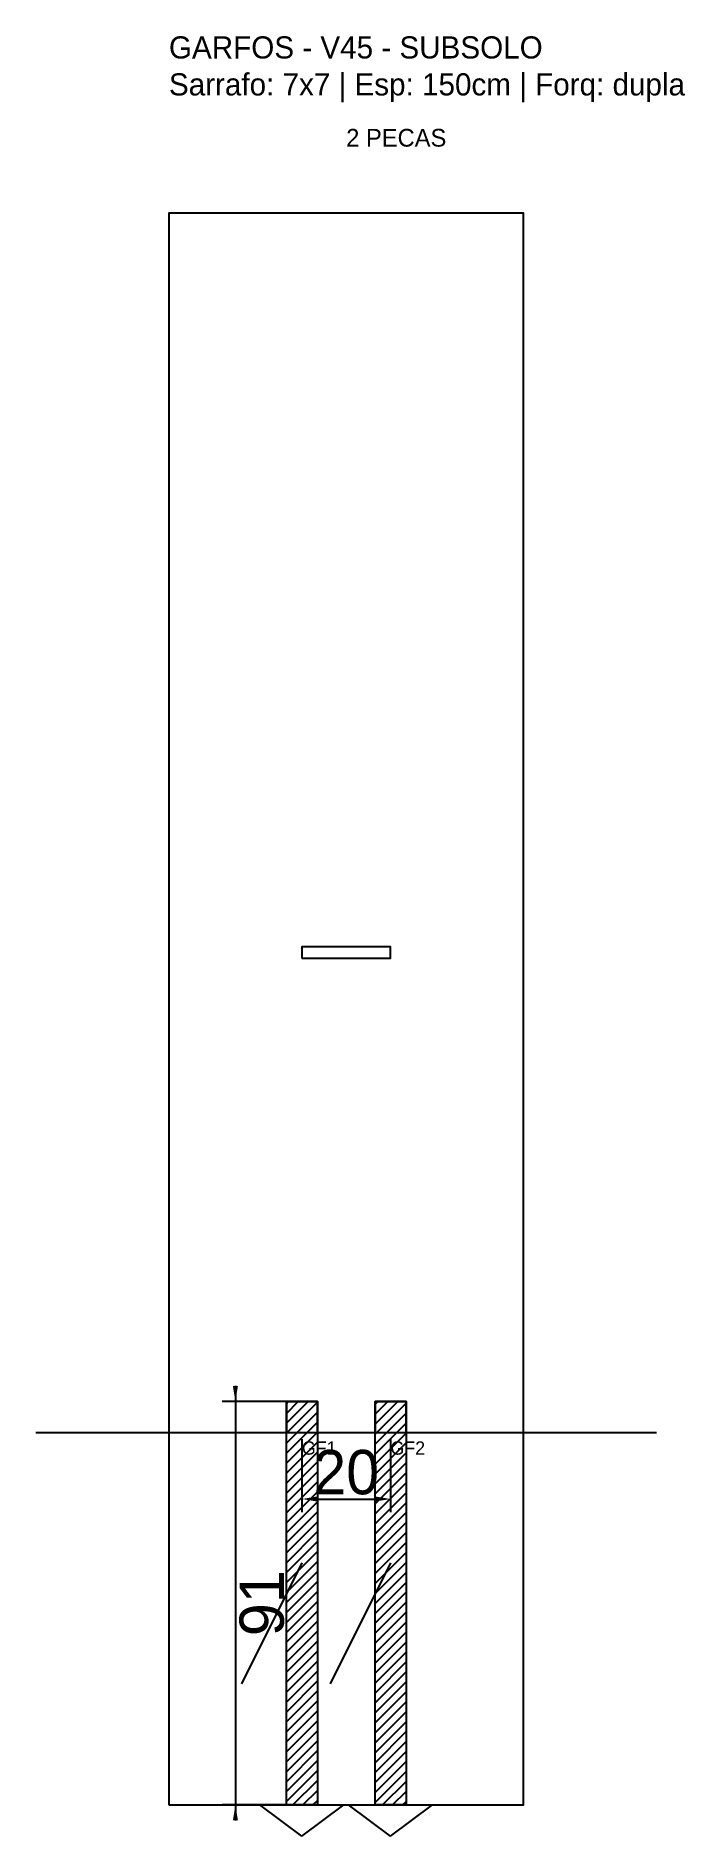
# Model space of a CAD drawing. Header units: metres. Extents: x -30 to 116, y -98 to 308.
import ezdxf

# ---------------------------------------------------------------- set-up
doc = ezdxf.new("R2010")
doc.units = ezdxf.units.M
for name, color, linetype in [('BARRA_ANCORAGEM', 1, 'Continuous'), ('COTA', 241, 'Continuous'), ('GARFOS OK', 3, 'Continuous'), ('NOME DA VIGA', 6, 'Continuous'), ('SARR_7x7', 40, 'Continuous'), ('TIRAS REESCORAMENTO', 252, 'Continuous'), ('VIGAS', 3, 'Continuous')]:
    doc.layers.add(name, color=color, linetype=linetype)
doc.dimstyles.new('EZ DXF', dxfattribs={"dimtxt": 10, "dimasz": 3.5, "dimexe": 3, "dimexo": 1.5, "dimgap": 1, "dimtad": 1, "dimdec": 1, "dimdsep": 46, "dimcen": 2.5, "dimazin": 3, "dimtfac": 1, "dimtmove": 0, "dimatfit": 3})

msp = doc.modelspace()

# ---------------------------------------------------------------- hatches: boundary and pattern name
at = {"layer": 'COTA'}
h = msp.add_hatch(dxfattribs=at)
h.set_pattern_fill('ANSI31', scale=0.5)
h.paths.add_polyline_path([(26.5, 0), (33.5, 0), (33.5, -91), (26.5, -91)])
h = msp.add_hatch(dxfattribs=at)
h.set_pattern_fill('ANSI31', scale=0.5)
h.paths.add_polyline_path([(46.5, 0), (53.5, 0), (53.5, -91), (46.5, -91)])

# ---------------------------------------------------------------- linework, layer by layer
at = {"layer": 'BARRA_ANCORAGEM'}
for p, q in [((30, -36.4), (16.35, -63.7)), ((50, -36.4), (36.35, -63.7))]:
    msp.add_line(p, q, dxfattribs=at)
at = {"layer": 'GARFOS OK', "linetype": 'CONTINUOUS'}
msp.add_line((-30, -7), (110, -7), dxfattribs=at)
at = {"layer": 'GARFOS OK'}
for p, q in [((30, -98), (20.5, -91)), ((20.5, -91), (39.5, -91)), ((30, -98), (39.5, -91)), ((50, -98), (40.5, -91)), ((40.5, -91), (59.5, -91)), ((50, -98), (59.5, -91))]:
    msp.add_line(p, q, dxfattribs=at)
for points in [[(26.5, 0), (33.5, 0), (33.5, -91), (26.5, -91), (26.5, 0)], [(46.5, 0), (53.5, 0), (53.5, -91), (46.5, -91), (46.5, 0)]]:
    msp.add_lwpolyline(points, dxfattribs=at)
at = {"layer": 'SARR_7x7'}
for points in [[(26.5, -7), (33.5, -7), (33.5, 0), (26.5, 0), (26.5, -7)], [(46.5, -7), (53.5, -7), (53.5, 0), (46.5, 0), (46.5, -7)]]:
    msp.add_lwpolyline(points, dxfattribs=at)
at = {"layer": 'TIRAS REESCORAMENTO'}
msp.add_lwpolyline([(30, 100), (50, 100), (50, 102.5), (30, 102.5), (30, 100)], dxfattribs=at)
at = {"layer": 'VIGAS'}
msp.add_lwpolyline([(0, -91), (80, -91), (80, 268), (0, 268), (0, -91)], dxfattribs=at)

# ---------------------------------------------------------------- texts
at = {"layer": 'NOME DA VIGA'}
for s, height, p in [('2 PECAS', 4, (40, 283)), ('GF1', 3, (30, -12)), ('GF2', 3, (50, -12))]:
    msp.add_text(s, height=height, dxfattribs=at).set_placement(p)
at = {"layer": 'NOME DA VIGA', "insert": (0, 293), "char_height": 5, "attachment_point": 7}
msp.add_mtext('GARFOS - V45 - SUBSOLO\\PSarrafo: 7x7 | Esp: 150cm | Forq: dupla', dxfattribs=at)

# ---------------------------------------------------------------- dimensions: what is measured, and where the dimension line sits
at = {"layer": 'COTA'}
msp.add_linear_dim(base=(15, 0), p1=(30, 0), p2=(30, -91), angle=90, dimstyle='EZ DXF', dxfattribs=at).render()
msp.add_linear_dim(base=(30, -22), p1=(30, -7), p2=(50, -7), dimstyle='EZ DXF', dxfattribs=at).render()

doc.saveas('drawing.dxf')
